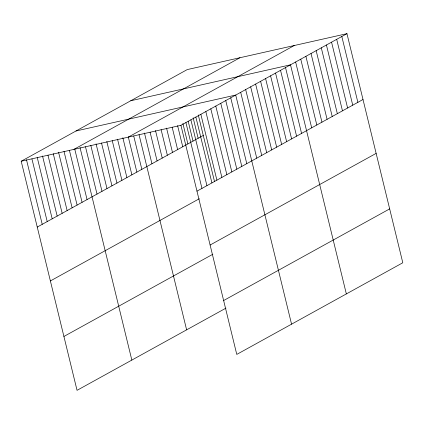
<?xml version="1.0" encoding="UTF-8"?>
<svg xmlns="http://www.w3.org/2000/svg" width="424" height="424" viewBox="0 0 424 424"><rect width="100%" height="100%" fill="white"/><g stroke="black" fill="none" stroke-linecap="round" stroke-linejoin="round"><path stroke-width="0.64" d="M225.971 308.126L77.046 390.334L21.2 161.237L187.228 69.584L346.954 33.666L402.8 262.763L236.772 354.416L180.926 125.313L346.954 33.666M73.909 149.381L239.936 57.733M128.218 137.169L294.24 45.522M37.248 227.073L203.276 135.426M196.975 191.155L363.002 99.508M50.382 280.948L199.301 198.745M210.108 245.03L376.136 153.382M63.913 336.46L212.837 254.252M223.639 300.536L389.667 208.889M130.778 100.748L290.504 64.824L346.35 293.927M75.986 130.99L235.712 95.071L291.564 324.169M21.2 161.237L180.926 125.313M341.818 36.501L357.872 102.338M336.688 39.331L352.736 105.168M331.557 42.167L347.606 108.003M326.427 44.997L342.475 110.834M321.291 47.833L337.345 113.669M316.161 50.663L332.209 116.499M311.031 53.498L327.079 119.335M305.9 56.328L321.949 122.165M300.764 59.164L316.818 125.001M295.634 61.994L311.682 127.831M285.522 67.575L301.57 133.417M280.54 70.326L296.593 136.162M275.563 73.076L291.611 138.913M270.581 75.827L286.629 141.664M265.599 78.573L281.647 144.414M260.617 81.323L276.671 147.16M255.64 84.074L271.689 149.911M250.658 86.825L266.707 152.661M245.676 89.57L261.725 155.412M240.694 92.321L256.743 158.163M230.736 97.822L246.784 163.659M225.754 100.568L241.802 166.409M220.772 103.318L236.82 169.16M215.79 106.069L231.843 171.906M210.813 108.82L226.861 174.656M205.831 111.57L221.879 177.407M200.849 114.316L216.897 180.158M198.289 114.968L214.533 181.605M195.867 117.066L211.921 182.903M193.159 117.803L198.146 138.256M190.89 119.817L206.939 185.654M188.182 121.275L193.01 141.091M185.908 122.568L201.957 188.404M182.892 123.469L187.88 143.922M177.608 125.663L182.749 146.757M172.165 127.216L177.619 149.587M166.563 128.133L172.483 152.423M161.12 129.686L167.353 155.253M155.523 130.603L162.222 158.088M150.08 132.156L157.092 160.919M144.478 133.072L151.956 163.754M139.035 134.625L186.624 329.846M133.745 136.093L141.844 169.335M128.297 136.926L136.867 172.086M122.849 137.758L131.885 174.831M117.554 139.231L126.903 177.582M112.259 140.699L121.921 180.333M106.816 141.531L116.945 183.083M101.522 143.005L111.963 185.834M96.073 143.837L106.981 188.579M90.778 145.305L101.998 191.33M85.489 146.778L97.017 194.081M80.041 147.61L131.838 360.087M74.746 149.078L87.058 199.577M69.457 150.552L82.076 202.328M64.008 151.384L77.094 205.078M58.56 152.216L72.117 207.829M53.265 153.689L67.135 210.574M47.976 155.157L62.153 213.325M42.527 155.99L57.171 216.076M37.233 157.463L52.194 218.826M31.943 158.931L47.212 221.572M26.495 159.763L42.23 224.323"/></g></svg>
